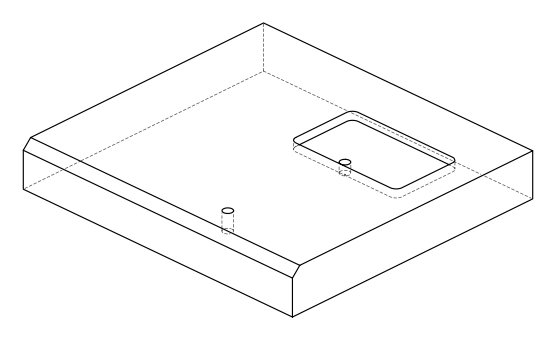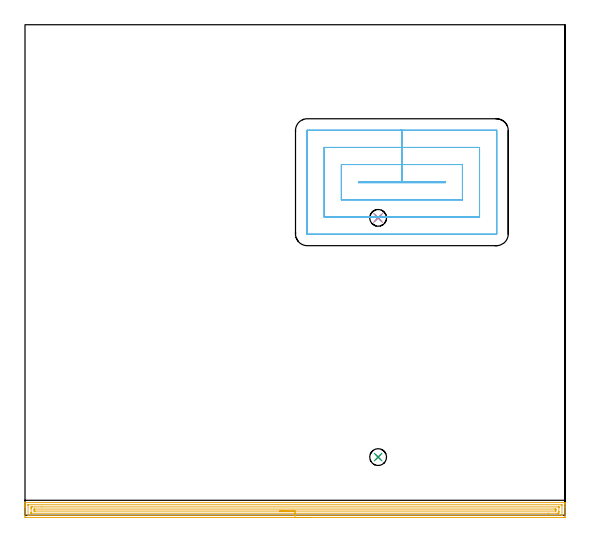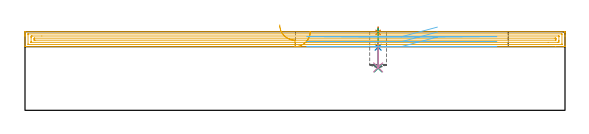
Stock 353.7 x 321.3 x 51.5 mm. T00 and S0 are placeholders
(PLAN: 6 operations, 3 tool changes, 18.3 min)
(1 SPOT_DRILL | STEP1POCKET | NXT0321_9005460120000 | 0.03 min | 1 mm3)
(2 SPOT_DRILL_1 | STEP1POCKET_1 | NXT0321_9005460120000 | 0.03 min | 992 mm3)
(3 DRILL_BLIND_HOLE_INTO_CENTER | STEP1POCKET | NXT0301_081 | 0.11 min | 2136 mm3)
(4 DRILL_BLIND_HOLE_INTO_CENTER_1 | STEP1POCKET_1 | NXT0301_081 | 0.07 min | 1246 mm3)
(5 AREA_MILL | FG_CHAMFER_SURFACE | UGT0205_001 | 11.53 min | 17002 mm3)
(6 MILL_RECTANGULAR_POCKET | POCKET_RECTANGULAR_STRAIGHT | UGT0201_133 | Follow Part, ap 3.75, ae 75% | 6.5 min | 110745 mm3)
(TOOL NXT0321_9005460120000 | NC Spot Drill, 142deg, 12mm, Carbide, Uncoated | D12 PA142 FL30 Z2)
(TOOL NXT0301_081 | Carbide Drill 11mm [860.1-1100-033A1-MM 2214] | D11 PA140 FL55 Z2)
(TOOL UGT0205_001 | Chamfer Mill 20 x 3 x 45 deg. | D20 FL50 Z2)
(TOOL UGT0201_133 | Carbide End Mill 15.0 | D15 FL30 Z4)
(OP 1 SPOT_DRILL)
G17 G21 G94 G90
T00 M6
G54
G17 G0 G90 X231.3 Y38.1 S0 M3
G43 Z61.5 H0
G94 G81 G98 Z51.027 F250. R54.5
G80
M5
M2
(OP 2 SPOT_DRILL_1)
G17 G21 G94 G90
T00 M6
G54
G17 G0 G90 X231.3 Y194.8 S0 M3
G43 Z61.5 H0
G94 G81 G98 Z41.327 F250. R44.8
G80
M5
M2
(OP 3 DRILL_BLIND_HOLE_INTO_CENTER)
G17 G21 G94 G90
T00 M6
G54
G17 G0 G90 X231.3 Y38.1 S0 M3
G43 Z61.5 H1
G94 G81 G98 Z27.6 F250. R53.5
G80
M5
M2
(OP 4 DRILL_BLIND_HOLE_INTO_CENTER_1)
G17 G21 G94 G90
T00 M6
G54
G17 G0 G90 X231.3 Y194.8 S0 M3
G43 Z61.5 H1
G94 G81 G98 Z28.1 F250. R43.8
G80
M5
M2
(OP 5 AREA_MILL)
G17 G21 G94 G90
T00 M6
G54
G17 G0 G90 X186.85 Y-1.5 S1061 M3
G43 Z61.5 H0
Z51.7
G94 G1 X186.812 Z50.828 F250.
X186.698 Z49.964
X186.509 Z49.112
X186.247 Z48.28
X185.913 Z47.474
X185.51 Z46.7
X185.042 Z45.964
X184.51 Z45.272
X183.921 Z44.629
X183.278 Z44.04
X182.586 Z43.509
X181.85 Z43.04
X181.076 Z42.637
X180.27 Z42.303
X179.438 Z42.041
X178.586 Z41.852
X177.722 Z41.738
X176.85 Z41.7
X0.604
X0.123 Y-1.495 Z41.703
X0.009 Y-1.492 Z41.706
X0. Y-1.018 Z42.179
Y5.167 Z48.361
Y5.737 Z48.934
Y6.051 Z49.247
Y6.621 Z49.817
Y6.935 Z50.129
Y7.958 Z51.158
X0.007 Y8.286 Z51.477
X0.009 Y8.297 Z51.488
X0.158 Y8.3 Z51.5
X353.542
X353.691 Y8.297 Z51.488
X353.693 Y8.286 Z51.477
X353.7 Y7.958 Z51.157
Y7.561 Z50.761
Y6.935 Z50.129
Y5.737 Z48.934
Y5.167 Z48.361
Y-1.018 Z42.179
X353.697 Y-1.306 Z41.891
X353.69 Y-1.492 Z41.706
X353.502 Y-1.499 Z41.699
X353.096 Y-1.5 Z41.7
X347.588
X176.85
Y-0.086 Z43.114
X2.389 Y-0.085 Z43.115
X2.339
X2.01 Y-0.073 Z43.127
X2.005 Y0.028 Z43.228
X2.001 Y0.25 Z43.45
X2. Y6.436 Z49.636
X2.006 Y6.821 Z50.021
X2.01 Y6.87 Z50.07
X2.025 Y6.879 Z50.079
X2.073 Y6.883 Z50.083
X2.178 Y6.885 Z50.085
X351.311
X351.361
X351.69 Y6.873 Z50.073
X351.695 Y6.772 Z49.972
X351.699 Y6.55 Z49.75
X351.7 Y0.364 Z43.564
X351.694 Y-0.021 Z43.179
X351.69 Y-0.07 Z43.13
X351.675 Y-0.079 Z43.121
X351.627 Y-0.083 Z43.117
X351.522 Y-0.085 Z43.115
X176.85 Y-0.086 Z43.114
Y1.328 Z44.528
X4.072 Y1.329 Z44.529
X4.034 Y1.33 Z44.53
X4.015 Y1.332 Z44.532
X4.011 Y1.334 Z44.534
X4.007 Y1.346 Z44.546
X4.003 Y1.461 Z44.661
X4.001 Y1.633 Z44.833
X4. Y1.805 Z45.005
Y4.284 Z47.484
Y4.456 Z47.656
X4.005 Y5.167 Z48.367
X4.009 Y5.331 Z48.531
X4.029 Y5.465 Z48.665
X4.174 Y5.466 Z48.666
X4.76 Y5.471 Z48.671
X11.025 Y5.472 Z48.672
X349.628 Y5.471 Z48.671
X349.666 Y5.47 Z48.67
X349.685 Y5.468 Z48.668
X349.689 Y5.466 Z48.666
X349.693 Y5.454 Z48.654
X349.697 Y5.34 Z48.54
X349.699 Y5.167 Z48.367
X349.7 Y4.995 Z48.195
Y2.516 Z45.716
Y2.344 Z45.544
X349.695 Y1.633 Z44.833
X349.691 Y1.469 Z44.669
X349.671 Y1.335 Z44.535
X349.526 Y1.334 Z44.534
X348.94 Y1.329 Z44.529
X342.699 Y1.328 Z44.528
X176.85
Y2.743 Z45.943
X6.623
X6.108 Y2.744 Z45.944
X6.055 Y2.746 Z45.946
X6.02 Y2.749 Z45.949
X6.01 Y2.754 Z45.954
X6.008 Y2.774 Z45.974
X6.003 Y2.969 Z46.169
X6. Y3.359 Z46.559
Y3.4 Z46.6
X6.004 Y3.821 Z47.021
X6.009 Y4.031 Z47.231
X6.011 Y4.051 Z47.251
X6.035 Y4.053 Z47.253
X6.093 Y4.055 Z47.255
X6.188 Y4.057 Z47.257
X347.078
X347.592 Y4.056 Z47.256
X347.645 Y4.054 Z47.254
X347.68 Y4.051 Z47.251
X347.69 Y4.046 Z47.246
X347.692 Y4.026 Z47.226
X347.697 Y3.831 Z47.031
X347.7 Y3.441 Z46.641
Y3.4 Z46.6
X347.696 Y2.979 Z46.179
X347.691 Y2.769 Z45.969
X347.689 Y2.749 Z45.949
X347.665 Y2.747 Z45.947
X347.607 Y2.745 Z45.945
X347.512 Y2.743 Z45.943
X176.85
X175.978 Z45.981
X175.114 Z46.095
X174.262 Z46.283
X173.43 Z46.546
X172.624 Z46.88
X171.85 Z47.282
X171.114 Z47.751
X170.422 Z48.282
X169.779 Z48.872
X169.19 Z49.515
X168.658 Z50.207
X168.19 Z50.943
X167.787 Z51.716
X167.453 Z52.522
X167.191 Z53.354
X167.002 Z54.206
X166.888 Z55.071
X166.85 Z55.943
G0 Z61.5
M5
M2
(OP 6 MILL_RECTANGULAR_POCKET)
G17 G21 G94 G90
T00 M6
G54
G17 G0 G90 X270.113 Y218.45 S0 M3
G43 Z61.5 H0
Z54.5
G94 G1 X246.85 Z48.267 F250.
X218.45 F500.
Y217.85
X275.25
Y218.45
X246.85
Y229.7
X207.2
Y206.6
X286.5
Y229.7
X246.85
Y240.95
X195.95
Y195.35
X297.75
Y240.95
X246.85
Y252.2
X184.9
G3 X184.7 Y252. R0.2
G1 Y184.3
G3 X184.9 Y184.1 R0.2
G1 X308.8
G3 X309. Y184.3 R0.2
G1 Y252.
G3 X308.8 Y252.2 R0.2
G1 X246.85
X245.85
G0 X270.113 Y218.45 Z51.267
G1 X246.85 Z45.033 F250.
X218.45 F500.
Y217.85
X275.25
Y218.45
X246.85
Y229.7
X207.2
Y206.6
X286.5
Y229.7
X246.85
Y240.95
X195.95
Y195.35
X297.75
Y240.95
X246.85
Y252.2
X184.9
G3 X184.7 Y252. R0.2
G1 Y184.3
G3 X184.9 Y184.1 R0.2
G1 X308.8
G3 X309. Y184.3 R0.2
G1 Y252.
G3 X308.8 Y252.2 R0.2
G1 X246.85
X245.85
G0 X270.113 Y218.45 Z48.033
G1 X246.85 Z41.8 F250.
X218.45 F500.
Y217.85
X275.25
Y218.45
X246.85
Y229.7
X207.2
Y206.6
X286.5
Y229.7
X246.85
Y240.95
X195.95
Y195.35
X297.75
Y240.95
X246.85
Y252.2
X184.9
G3 X184.7 Y252. R0.2
G1 Y184.3
G3 X184.9 Y184.1 R0.2
G1 X308.8
G3 X309. Y184.3 R0.2
G1 Y252.
G3 X308.8 Y252.2 R0.2
G1 X246.85
X245.85
G0 Z61.5
M5
M2
